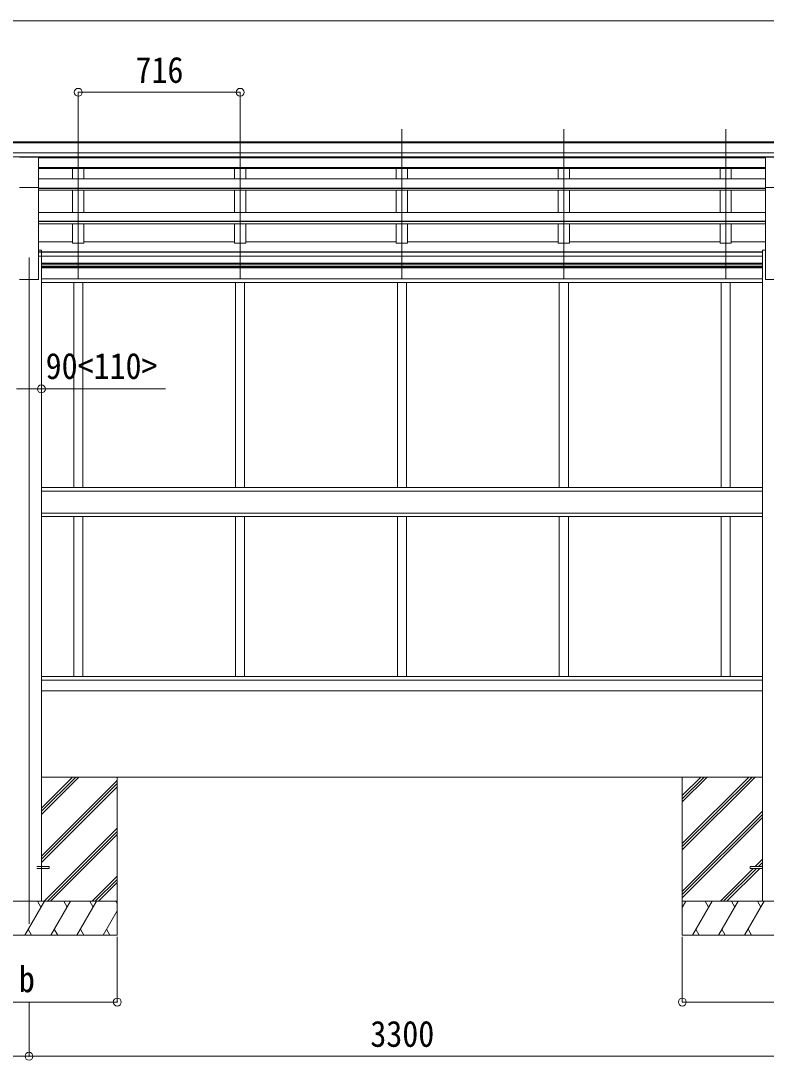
# Model space of a CAD drawing. Units: millimetres at full size. Extents: x -9783 to 9892, y -6828 to 6752.
# Drawn here: x -2199 to 1099, y -1971 to 2631 of the extents above; entities that cross this region are included whole.
import ezdxf
from ezdxf.enums import TextEntityAlignment as Align

# ---------------------------------------------------------------- set-up
doc = ezdxf.new("R2010")
doc.units = ezdxf.units.MM
doc.header["$LTSCALE"] = 35
doc.header["$PDMODE"] = 32
doc.header["$PDSIZE"] = 35
for name, color, linetype, lineweight in [('0-0_0', 7, 'Continuous', 9), ('0-1_本体', 4, 'Continuous', 9), ('0-2_部品', 7, 'Continuous', 9), ('0-8_PARTS2', 2, 'Continuous', 9), ('0-A_寸法', 4, 'Continuous', 9), ('1-1_GLASS', 4, 'Continuous', 9), ('1-3_NOTPRINT', 7, 'Continuous', 9)]:
    doc.layers.add(name, color=color, linetype=linetype, lineweight=lineweight)
doc.styles.add('ＭＳ ゴシック', font='')
doc.styles.get('ＭＳ ゴシック').set_extended_font_data('MS Gothic')

msp = doc.modelspace()

# ---------------------------------------------------------------- linework, layer by layer
at = {"layer": '0-0_0'}
for p, q in [((-2107.66, -717.27), (1082.34, -717.27)), ((-2107.66, -883.3), (-1941.63, -717.27)), ((-2107.66, -869.16), (-1955.77, -717.27)), ((-2107.66, -855.02), (-1969.91, -717.27)), ((-2107.66, -1067.15), (-1772.46, -731.95)), ((-1772.46, -717.27), (-1772.46, -1417.27)), ((727.54, -717.27), (727.54, -1417.27)), ((727.54, -1011.45), (1021.72, -717.27)), ((727.54, -1025.59), (1035.86, -717.27)), ((727.54, -1039.73), (1050.01, -717.27)), ((727.54, -827.6), (837.87, -717.27)), ((727.54, -813.46), (823.73, -717.27)), ((727.54, -799.32), (809.59, -717.27)), ((-2107.66, -1081.29), (-1772.46, -746.1)), ((-2107.66, -1095.43), (-1772.46, -760.24)), ((727.54, -1223.58), (1082.34, -868.78)), ((727.54, -1237.72), (1082.34, -882.93)), ((727.54, -1251.87), (1082.34, -897.07)), ((-2095.65, -1267.27), (-1772.46, -944.08)), ((-2081.51, -1267.27), (-1772.46, -958.23)), ((-2067.36, -1267.27), (-1772.46, -972.37)), ((1050.48, -1112.77), (1082.34, -1080.92)), ((1064.63, -1112.77), (1082.34, -1095.06)), ((895.98, -1267.27), (1041.48, -1121.77)), ((910.13, -1267.27), (1055.63, -1121.77)), ((924.27, -1267.27), (1069.77, -1121.77)), ((1078.77, -1112.77), (1082.34, -1109.2)), ((-1883.52, -1267.27), (-1772.46, -1156.22)), ((-1869.37, -1267.27), (-1772.46, -1170.36)), ((-1855.23, -1267.27), (-1772.46, -1184.5)), ((-1772.46, -1267.27), (-2572.46, -1267.27)), ((-2181.3, -1417.27), (-2094.7, -1267.27)), ((-2109.7, -1293.25), (-2124.7, -1267.27)), ((-2065.83, -1417.27), (-1979.23, -1267.27)), ((-1994.23, -1293.25), (-2009.23, -1267.27)), ((-1950.36, -1417.27), (-1863.76, -1267.27)), ((-1893.76, -1267.27), (-1878.76, -1293.25)), ((-1778.29, -1267.27), (-1772.46, -1277.37)), ((1527.54, -1267.27), (727.54, -1267.27)), ((727.54, -1294.78), (743.42, -1267.27)), ((772.29, -1417.27), (858.89, -1267.27)), ((843.89, -1293.25), (828.89, -1267.27)), ((887.76, -1417.27), (974.36, -1267.27)), ((959.36, -1293.26), (944.36, -1267.27)), ((1003.23, -1417.27), (1089.83, -1267.27)), ((1074.83, -1293.26), (1059.83, -1267.27)), ((-1834.89, -1417.27), (-1772.46, -1309.14)), ((-2572.46, -1417.27), (-1772.46, -1417.27)), ((-2166.3, -1391.29), (-2151.3, -1417.27)), ((-2050.83, -1391.29), (-2035.83, -1417.27)), ((-1935.36, -1391.29), (-1920.36, -1417.27)), ((-1819.89, -1391.29), (-1804.89, -1417.27)), ((727.54, -1417.27), (1527.54, -1417.27)), ((787.29, -1391.29), (802.29, -1417.27)), ((902.76, -1391.29), (917.76, -1417.27)), ((1018.23, -1391.29), (1033.23, -1417.27))]:
    msp.add_line(p, q, dxfattribs=at)
at = {"layer": '0-1_本体'}
for p, q in [((-3370.16, 2095.71), (2334.84, 2095.71)), ((-3370.16, 2090.35), (2334.84, 2090.35)), ((-3370.16, 2046.83), (2344.84, 2046.83)), ((-3370.16, 2029.16), (2344.84, 2029.16)), ((-2120.16, 2026.79), (1094.84, 2026.79)), ((-1969.66, 2026.79), (-1969.66, 2023.83)), ((-1919.66, 2026.79), (-1919.66, 2023.83)), ((-1253.66, 2026.79), (-1253.66, 2023.83)), ((-1203.66, 2026.79), (-1203.66, 2023.83)), ((-537.66, 2026.79), (-537.66, 2023.83)), ((-487.66, 2026.79), (-487.66, 2023.83)), ((178.34, 2026.79), (178.34, 2023.83)), ((228.34, 2026.79), (228.34, 2023.83)), ((894.34, 2026.79), (894.34, 2023.83)), ((944.34, 2026.79), (944.34, 2023.83)), ((-2120.16, 2023.83), (1094.84, 2023.83)), ((-2120.16, 1981.87), (1094.84, 1981.87)), ((-2120.16, 1980.18), (1094.84, 1980.18)), ((-2120.16, 1976.39), (1094.84, 1976.39)), ((-1969.66, 1976.39), (-1969.66, 1930.97)), ((-1919.66, 1976.39), (-1919.66, 1930.97)), ((-1253.66, 1976.39), (-1253.66, 1930.97)), ((-1203.66, 1976.39), (-1203.66, 1930.97)), ((-537.66, 1976.39), (-537.66, 1930.97)), ((-487.66, 1976.39), (-487.66, 1930.97)), ((178.34, 1976.39), (178.34, 1930.97)), ((228.34, 1976.39), (228.34, 1930.97)), ((894.34, 1976.39), (894.34, 1930.97)), ((944.34, 1976.39), (944.34, 1930.97)), ((-2120.16, 1930.97), (1094.84, 1930.97)), ((-2120.16, 1486.18), (-2120.16, 1893.13)), ((-2120.16, 1890.39), (1094.84, 1890.39)), ((-2120.16, 1888.7), (1094.84, 1888.7)), ((1094.84, 1486.18), (1094.84, 1893.13)), ((-2120.16, 1881.83), (1094.84, 1881.83)), ((-1969.66, 1881.83), (-1969.66, 1782.73)), ((-1919.66, 1881.83), (-1919.66, 1782.73)), ((-1253.66, 1881.83), (-1253.66, 1782.73)), ((-1203.66, 1881.83), (-1203.66, 1782.73)), ((-537.66, 1881.83), (-537.66, 1782.73)), ((-487.66, 1881.83), (-487.66, 1782.73)), ((178.34, 1881.83), (178.34, 1782.73)), ((228.34, 1881.83), (228.34, 1782.73)), ((894.34, 1881.83), (894.34, 1782.73)), ((944.34, 1881.83), (944.34, 1782.73)), ((-2120.16, 1782.73), (1094.84, 1782.73)), ((-2120.16, 1743.59), (1094.84, 1743.59)), ((-2120.16, 1741.92), (1094.84, 1741.92)), ((-2120.16, 1732.28), (1094.84, 1732.28)), ((-1969.66, 1732.28), (-1969.66, 1646.78)), ((-1253.66, 1732.28), (-1253.66, 1646.78)), ((-537.66, 1732.28), (-537.66, 1646.78)), ((178.34, 1732.28), (178.34, 1646.78)), ((894.34, 1732.28), (894.34, 1646.78)), ((-2120.16, 1651.99), (-1969.66, 1651.99)), ((-2120.16, 1616.18), (-2107.66, 1616.18)), ((-2107.66, 1616.18), (-2107.66, -1263.82)), ((-1919.66, 1651.99), (-1253.66, 1651.99)), ((-1203.66, 1651.99), (-537.66, 1651.99)), ((-487.66, 1651.99), (178.34, 1651.99)), ((228.34, 1651.99), (894.34, 1651.99)), ((944.34, 1651.99), (1094.84, 1651.99)), ((1082.34, 1616.18), (1094.84, 1616.18)), ((1082.34, 1616.18), (1082.34, -1263.82)), ((-2120.16, 1607.69), (1082.34, 1607.69)), ((-2120.16, 1606.31), (1082.34, 1606.31)), ((-2120.16, 1589.13), (1082.34, 1589.13)), ((-2205.16, 1486.18), (-2120.16, 1486.18)), ((1094.84, 1486.18), (1179.84, 1486.18))]:
    msp.add_line(p, q, dxfattribs=at)
for points in [[(-1919.66, 1732.28), (-1919.66, 1646.78), (-1969.66, 1646.78)], [(-1203.66, 1732.28), (-1203.66, 1646.78), (-1253.66, 1646.78)], [(-487.66, 1732.28), (-487.66, 1646.78), (-537.66, 1646.78)], [(228.34, 1732.28), (228.34, 1646.78), (178.34, 1646.78)], [(944.34, 1732.28), (944.34, 1646.78), (894.34, 1646.78)]]:
    msp.add_lwpolyline(points, dxfattribs=at)
at = {"layer": '0-2_部品'}
for p, q in [((-2205.16, 2027.28), (-2120.16, 2027.28)), ((-2120.16, 1893.13), (-2120.16, 2027.28)), ((1094.84, 2027.28), (1179.84, 2027.28)), ((1094.84, 1893.13), (1094.84, 2027.28)), ((-2205.16, 1893.13), (-2120.16, 1893.13)), ((1094.84, 1893.13), (1179.84, 1893.13))]:
    msp.add_line(p, q, dxfattribs=at)
at = {"layer": '0-2_部品', "color": 4}
for p, q in [((-2072.86, -1112.77), (-2127.66, -1112.77)), ((1027.54, -1112.77), (1027.54, -1121.77)), ((1082.34, -1112.77), (1027.54, -1112.77)), ((1082.34, -1121.77), (1027.54, -1121.77))]:
    msp.add_line(p, q, dxfattribs=at)
msp.add_lwpolyline([(-2072.86, -1112.77), (-2072.86, -1121.77), (-2127.66, -1121.77)], dxfattribs=at)
at = {"layer": '0-8_PARTS2'}
for p, q in [((-1944.66, 1488.93), (-1944.66, 2151.46)), ((-1228.66, 1488.93), (-1228.66, 2151.46)), ((-512.66, 1488.93), (-512.66, 2151.46)), ((203.34, 1488.93), (203.34, 2151.46)), ((919.34, 1488.93), (919.34, 2151.46)), ((-2162.66, 1582.73), (-2162.66, -1367.27))]:
    msp.add_line(p, q, dxfattribs=at)
at = {"layer": '0-A_寸法', "color": 6}
for p, q in [((-3376.66, 2631.08), (2351.34, 2631.08)), ((-1944.66, 2314.47), (-1228.66, 2314.47)), ((-1944.66, 2314.47), (-1944.66, 2104.82)), ((-1228.66, 2314.47), (-1228.66, 2104.82)), ((-1772.46, -1713.66), (-1772.46, -1424.69)), ((727.54, -1713.66), (727.54, -1424.69)), ((-2572.46, -1713.66), (-1772.46, -1713.66)), ((-2162.66, -1953.64), (-2162.66, -1713.66)), ((727.54, -1713.66), (1527.54, -1713.66)), ((-3396.66, -1953.64), (-2162.66, -1953.64)), ((-2162.66, -1953.64), (1137.34, -1953.64))]:
    msp.add_line(p, q, dxfattribs=at)
msp.add_lwpolyline([(-2217.66, 1001.09), (-2107.66, 1001.09), (-1559.13, 1001.09)], dxfattribs=at)
for p in [(-1944.66, 2314.47), (-1228.66, 2314.47), (-2107.66, 1001.09), (-1772.46, -1713.66), (727.54, -1713.66), (-2162.66, -1953.64)]:
    msp.add_point(p, dxfattribs=at)
at = {"layer": '1-1_GLASS'}
for p, q in [((-2107.66, 1557.62), (1082.34, 1557.62)), ((-2107.66, 1554.12), (1082.34, 1554.12)), ((-2107.66, 1545.12), (1082.34, 1545.12)), ((-2107.66, 1541.62), (1082.34, 1541.62)), ((1082.34, 1536.62), (-2107.66, 1536.62)), ((-2107.66, 1488.12), (1082.34, 1488.12)), ((-2107.66, 1472.12), (1082.34, 1472.12)), ((-1964.66, 1472.61), (-1964.66, 564.61)), ((-1924.66, 1472.61), (-1924.66, 564.61)), ((-1248.66, 1472.12), (-1248.66, 564.61)), ((-1208.66, 1472.12), (-1208.66, 564.61)), ((-532.66, 1472.12), (-532.66, 564.61)), ((-492.66, 1472.12), (-492.66, 564.61)), ((183.34, 1472.61), (183.34, 564.61)), ((223.34, 1472.61), (223.34, 564.61)), ((899.34, 1472.61), (899.34, 564.61)), ((939.34, 1472.61), (939.34, 564.61)), ((-1964.66, 435.61), (-1964.66, -271.88)), ((-1924.66, 435.61), (-1924.66, -271.88)), ((-1248.66, 435.61), (-1248.66, -271.88)), ((-1208.66, 435.61), (-1208.66, -271.88)), ((-532.66, 435.61), (-532.66, -271.88)), ((-492.66, 435.61), (-492.66, -271.88)), ((183.34, 435.61), (183.34, -271.88)), ((223.34, 435.61), (223.34, -271.88)), ((899.34, 435.61), (899.34, -271.88)), ((939.34, 435.61), (939.34, -271.88)), ((-2107.66, -271.88), (1082.34, -271.88)), ((-2107.66, -287.88), (1082.34, -287.88)), ((-2107.66, -336.38), (1082.34, -336.38))]:
    msp.add_line(p, q, dxfattribs=at)
at = {"layer": '1-3_NOTPRINT', "color": 4}
for p, q in [((-2107.66, 564.61), (1082.34, 564.61)), ((-2107.66, 549.12), (1082.34, 549.12)), ((-2107.66, 451.12), (1082.34, 451.12)), ((-2107.66, 435.61), (1082.34, 435.61))]:
    msp.add_line(p, q, dxfattribs=at)

# ---------------------------------------------------------------- texts
at = {"layer": '0-A_寸法', "color": 7, "style": 'ＭＳ ゴシック', "width": 0.9}
for s, p in [('716', (-1691.66, 2321.47)), ('90<110>', (-2089.03, 1010.59)), ('b', (-2207.46, -1704.29)), ('3300', (-652.66, -1946.64))]:
    msp.add_text(s, height=115.5, dxfattribs=at).set_placement(p, align=Align.BOTTOM_LEFT)

doc.saveas('drawing.dxf')
